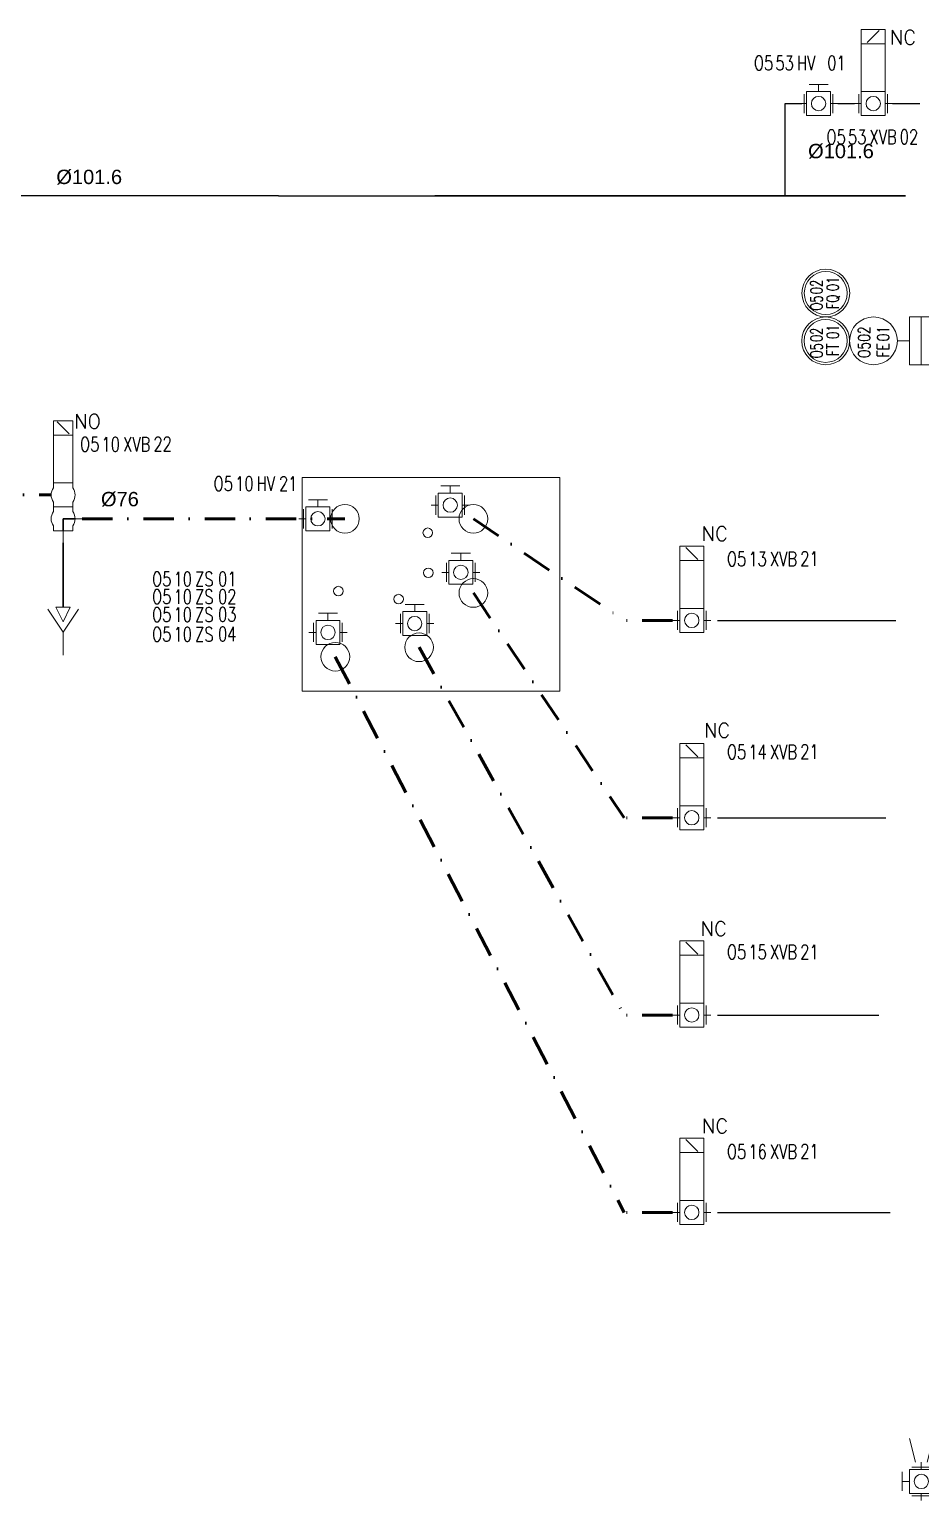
# Model space of a CAD drawing. Header units: inches. Extents: x 11759 to 13120, y 18809 to 19431.
# Drawn here: x 12583.2 to 12769.5, y 18861.7 to 19169.2 of the extents above; entities that cross this region are included whole.
import ezdxf
from ezdxf.enums import TextEntityAlignment as Align

# ---------------------------------------------------------------- set-up
doc = ezdxf.new("R2010")
doc.units = ezdxf.units.IN
doc.header["$MEASUREMENT"] = 0
doc.linetypes.add('DASHDOT2', pattern=[12.7, 6.35, -3.175, 0, -3.175])
for name, color, linetype, lineweight in [('15 Pipe Drain', 32, 'Continuous', 30), ('17 Pipe CIP', 4, 'DASHDOT2', 50), ('31 Equipment', 7, 'Continuous', 9), ('33 Instruments Labels', 7, 'Continuous', 9), ('43 TXT English', 7, 'Continuous', 9), ('44 TXT French', 7, 'Continuous', 9)]:
    doc.layers.add(name, color=color, linetype=linetype, lineweight=lineweight)
for name, color, linetype in [('DIAMETRE', 7, 'Continuous'), ('MATERIEL-DIVERS', 7, 'Continuous'), ('REPERES', 7, 'Continuous'), ('TEXTES', 7, 'Continuous'), ('TUYAUTERIE-EAU', 5, 'Continuous'), ('TUYAUTERIE-PROCESS', 30, 'Continuous'), ('VANNES', 7, 'Continuous')]:
    doc.layers.add(name, color=color, linetype=linetype)
doc.layers.get('33 Instruments Labels').off()
doc.layers.get('REPERES').off()
doc.styles.add('ROMANS', font='ROMANS.SHX')
doc.styles.get("Standard").update_dxf_attribs({"font": 'arial.ttf'})

# ---------------------------------------------------------------- blocks, each defined once
blk = doc.blocks.new('REPNORM1')
at = {"layer": 'TEXTES', "style": 'ROMANS', "width": 0.75}
for tag, p in [('ZONE', (-9.75, -1.25)), ('SOUSZONE', (-5.25, -1.25)), ('ELEMENT', (-0.75, -1.25)), ('NUM', (5.59, -1.22))]:
    blk.add_attdef(tag, p, '', height=3, dxfattribs=at)
blk = doc.blocks.new('APV-VLVM-BFLY-SVS-1')
at = {"layer": '31 Equipment', "ltscale": 38}
for p, q in [((-2, 4), (2, 4)), ((0, 2.5), (0, 4)), ((-2.5, 0), (-4, 0)), ((2.5, 2.5), (-2.5, 2.5)), ((-2.5, 2.5), (-2.5, -2.5)), ((2.5, -2.5), (2.5, 2.5)), ((2.5, 0), (4, 0)), ((-2.5, -2.5), (2.5, -2.5))]:
    blk.add_line(p, q, dxfattribs=at)
at = {"layer": '31 Equipment'}
for p, q in [((-3, 2), (-3, -2)), ((3, -2), (3, 2))]:
    blk.add_line(p, q, dxfattribs=at)
at = {"layer": '31 Equipment', "ltscale": 38}
blk.add_circle((0, 0), 1.5, dxfattribs=at)
blk = doc.blocks.new('APV-FCE-GEN-REDCON-1')
at = {"layer": '31 Equipment', "color": 7}
for p, q in [((-2.5, 2.5), (2.5, 1.25)), ((2.5, 1.25), (2.5, 1.25)), ((2.5, -1.25), (-2.5, -2.5))]:
    blk.add_line(p, q, dxfattribs=at)
blk = doc.blocks.new('APV-VLV-SSEAT-SW43-41')
at = {"layer": '31 Equipment', "ltscale": 38}
for p, q in [((1.25, 20.25), (-1.25, 17.75)), ((-2, 7.5), (-2, 6.5)), ((2, 7.5), (2, 6.5)), ((-2, 2.5), (-2, 3.5)), ((2, 2.5), (2, 3.5)), ((2.5, 5), (4, 5)), ((-2.5, 0), (-4, 0)), ((-2, 2.5), (2, 2.5)), ((-2, 2.5), (-2, 1.5)), ((2, 2.5), (2, 1.5)), ((-2, -1.5), (-2, -2.5)), ((-2, -2.5), (2, -2.5)), ((0, -2.5), (0, -5)), ((2, -1.5), (2, -2.5))]:
    blk.add_line(p, q, dxfattribs=at)
at = {"layer": '31 Equipment', "lineweight": 30}
for p, q in [((0, 0), (-2.5, 0)), ((0, -2.5), (0, 0))]:
    blk.add_line(p, q, dxfattribs=at)
at = {"layer": '31 Equipment', "ltscale": 38}
for points in [[(-2, 17.5), (2, 17.5), (2, 20.5), (-2, 20.5)], [(-2, 7.5), (2, 7.5), (2, 17.5), (-2, 17.5)]]:
    blk.add_lwpolyline(points, close=True, dxfattribs=at)
for centre, start, end in [((0, 5), 143.1301, 216.8699), ((0, 5), 323.1301, 36.8699), ((0, 0), 143.1301, 216.8699), ((0, 0), 323.1301, 36.8699)]:
    blk.add_arc(centre, 2.5, start, end, dxfattribs=at)
blk = doc.blocks.new('APV-SIGN-ARW-FLOW-1')
at = {"layer": '31 Equipment'}
for p, q in [((-1.5, -1.5), (-1.5, 1.5)), ((-1.5, 1.5), (1.5, 0)), ((1.5, 0), (-1.5, -1.5))]:
    blk.add_line(p, q, dxfattribs=at)
blk = doc.blocks.new('APV-FTG-GEN-DRAIN-1')
at = {"layer": '31 Equipment'}
for p, q in [((-3.2, 9.61), (0, 4.81)), ((0, 4.81), (3.2, 9.61)), ((0, 0), (0, 4.81))]:
    blk.add_line(p, q, dxfattribs=at)
at = {"layer": '43 TXT English', "style": 'ROMANS'}
blk.add_attdef('DRAIN', text='', height=3, dxfattribs=at).set_placement((0, -4), align=Align.MIDDLE)
at = {"layer": '44 TXT French', "style": 'ROMANS'}
blk.add_attdef('EGOUT', text='', height=3, dxfattribs=at).set_placement((0, -4), align=Align.MIDDLE)
blk = doc.blocks.new('APV-VLV-BFLY-SVS-3')
at = {"layer": '31 Equipment', "ltscale": 38}
for p, q in [((1.25, 15.25), (-1.25, 12.75)), ((-2.5, 0), (-4, 0)), ((2.5, 2.5), (-2.5, 2.5)), ((-2.5, 2.5), (-2.5, -2.5)), ((2.5, -2.5), (2.5, 2.5)), ((2.5, 0), (4, 0)), ((-2.5, -2.5), (2.5, -2.5))]:
    blk.add_line(p, q, dxfattribs=at)
at = {"layer": '31 Equipment'}
for p, q in [((-3, 2), (-3, -2)), ((3, -2), (3, 2))]:
    blk.add_line(p, q, dxfattribs=at)
at = {"layer": '31 Equipment', "ltscale": 38}
for points in [[(-2.5, 12.5), (2.5, 12.5), (2.5, 15.5), (-2.5, 15.5)], [(-2.5, 2.5), (2.5, 2.5), (2.5, 12.5), (-2.5, 12.5)]]:
    blk.add_lwpolyline(points, close=True, dxfattribs=at)
blk.add_circle((0, 0), 1.5, dxfattribs=at)
blk = doc.blocks.new('APV-INS-POS-GEN-1')
at = {"layer": '31 Equipment', "color": 5}
blk.add_circle((0, 0), 1, dxfattribs=at)
blk = doc.blocks.new('REPINS')
at = {"layer": 'TEXTES', "style": 'ROMANS', "width": 0.75}
for tag, p in [('ZONE', (-3.3, 1)), ('SOUSZONE', (0.1, 1)), ('NUM', (0.2, -3))]:
    blk.add_attdef(tag, p, '', height=2.5, dxfattribs=at)
blk.add_attdef('ELEMENT', text='', height=2.5, dxfattribs=at).set_placement((-0.2, -3), align=Align.RIGHT)
blk = doc.blocks.new('REPINS2')
at = {"layer": 'TEXTES', "style": 'ROMANS', "width": 0.7}
for tag, p in [('ZONE', (-3.35, 0.8)), ('SOUSZONE', (0.05, 0.8)), ('NUM', (0.7, -2.6))]:
    blk.add_attdef(tag, p, '', height=2.5, dxfattribs=at)
blk.add_attdef('ELEMENT', text='', height=2.5, dxfattribs=at).set_placement((-1.56, -2.59), align=Align.CENTER)
blk = doc.blocks.new('APV-INS-M-L-FE')
at = {"layer": '31 Equipment', "color": 7}
for p, q in [((0, -5), (0, -7.5)), ((-5, -7.5), (-5, -7.5)), ((-5, -7.5), (-5, -12.5)), ((5, -7.5), (-5, -7.5)), ((5, -12.5), (5, -7.5)), ((-5, -10), (5, -10)), ((-5, -12.5), (5, -12.5))]:
    blk.add_line(p, q, dxfattribs=at)
blk.add_circle((0, 0), 5, dxfattribs=at)
blk = doc.blocks.new('APV-INS-F-L-FT')
at = {"layer": '31 Equipment'}
for radius in [5, 4.5]:
    blk.add_circle((0, 0), radius, dxfattribs=at)
blk = doc.blocks.new('APV-INS-F-L-FQ')
at = {"layer": '31 Equipment'}
for radius in [5, 4.5]:
    blk.add_circle((0, 0), radius, dxfattribs=at)

msp = doc.modelspace()

# ---------------------------------------------------------------- linework, layer by layer
at = {"layer": '15 Pipe Drain'}
msp.add_line((12590.27, 19048.39), (12590.27, 19061.89), dxfattribs=at)
at = {"layer": '17 Pipe CIP'}
for p, q in [((12572.47, 19071.89), (12587.77, 19071.89)), ((12594.27, 19066.89), (12649.19, 19066.89)), ((12676.04, 19066.89), (12707.56, 19045.66)), ((12676.04, 19051.39), (12707.56, 19004.41)), ((12717.7, 19045.66), (12707.56, 19045.66)), ((12647.18, 19038.06), (12707.56, 18921.92)), ((12664.69, 19040.04), (12707.56, 18963.17)), ((12717.7, 19004.41), (12707.56, 19004.41)), ((12717.7, 18963.17), (12707.56, 18963.17)), ((12717.7, 18921.92), (12707.56, 18921.92))]:
    msp.add_line(p, q, dxfattribs=at)
at = {"layer": '31 Equipment'}
msp.add_lwpolyline([(12640.22, 19075.51), (12694.11, 19075.51), (12694.11, 19030.89), (12640.22, 19030.89)], close=True, dxfattribs=at)
for centre in [(12649.19, 19066.89), (12676.04, 19066.89), (12676.04, 19051.39), (12647.18, 19038.06), (12664.69, 19040.04)]:
    msp.add_circle(centre, 3, dxfattribs=at)
at = {"layer": 'TUYAUTERIE-EAU'}
for p, q in [((12741.22, 19153.68), (12744.72, 19153.68)), ((12741.22, 19134.39), (12741.22, 19153.68)), ((12752.22, 19153.68), (12755.72, 19153.68)), ((12763.65, 19153.68), (12769.4, 19153.68)), ((12635.3, 19134.39), (12571.88, 19134.39)), ((12635.3, 19134.39), (12766.4, 19134.39)), ((12766.4, 19134.39), (12668, 19134.39)), ((12727.06, 19045.66), (12758.99, 19045.66)), ((12727.06, 19045.66), (12764.34, 19045.66)), ((12727.06, 19004.41), (12759.75, 19004.41)), ((12727.06, 19004.41), (12762.3, 19004.41)), ((12727.06, 18963.17), (12760.84, 18963.17)), ((12727.06, 18921.92), (12762, 18921.92)), ((12727.06, 18921.92), (12763.19, 18921.92))]:
    msp.add_line(p, q, dxfattribs=at)

# ---------------------------------------------------------------- block references
at = {"layer": '31 Equipment', "xscale": -1}
for name, p in [('APV-VLV-SSEAT-SW43-41', (12590.27, 19066.89)), ('APV-VLV-BFLY-SVS-3', (12721.7, 19045.66)), ('APV-FTG-GEN-DRAIN-1', (12590.27, 19038.39)), ('APV-VLV-BFLY-SVS-3', (12721.7, 19004.41)), ('APV-VLV-BFLY-SVS-3', (12721.7, 18963.17)), ('APV-VLV-BFLY-SVS-3', (12721.7, 18921.92))]:
    msp.add_blockref(name, p, dxfattribs=at)
at = {"layer": '31 Equipment'}
for p in [(12643.54, 19066.89), (12671.21, 19069.75), (12673.42, 19055.7), (12645.64, 19043.15), (12663.78, 19045)]:
    msp.add_blockref('APV-VLVM-BFLY-SVS-1', p, dxfattribs=at)
at = {"layer": '31 Equipment', "xscale": -1, "rotation": 90.00000000000024}
msp.add_blockref('APV-SIGN-ARW-FLOW-1', (12590.27, 19046.89), dxfattribs=at)
at = {"layer": '33 Instruments Labels', "xscale": -1}
for p in [(12666.51, 19063.98), (12666.63, 19055.61), (12647.82, 19051.78), (12660.41, 19050.11)]:
    msp.add_blockref('APV-INS-POS-GEN-1', p, dxfattribs=at)
at = {"layer": 'MATERIEL-DIVERS', "rotation": 270}
msp.add_blockref('APV-FCE-GEN-REDCON-1', (12769.7, 18872.19), dxfattribs=at)
at = {"layer": 'REPERES'}
for p, values in [((12744.44, 19161.91), {'ZONE': 'O5', 'SOUSZONE': '53', 'ELEMENT': 'HV', 'NUM': '01'}), ((12759.61, 19146.45), {'ZONE': 'O5', 'SOUSZONE': '53', 'ELEMENT': 'XVB', 'NUM': '02'}), ((12603.55, 19082.23), {'ZONE': 'O5', 'SOUSZONE': '10', 'ELEMENT': 'XVB', 'NUM': '22'}), ((12738.79, 19058.27), {'ZONE': 'O5', 'SOUSZONE': '13', 'ELEMENT': 'XVB', 'NUM': '21'}), ((12738.79, 19017.93), {'ZONE': 'O5', 'SOUSZONE': '14', 'ELEMENT': 'XVB', 'NUM': '21'}), ((12738.79, 18976.1), {'ZONE': 'O5', 'SOUSZONE': '15', 'ELEMENT': 'XVB', 'NUM': '21'}), ((12738.79, 18934.39), {'ZONE': 'O5', 'SOUSZONE': '16', 'ELEMENT': 'XVB', 'NUM': '21'})]:
    msp.add_blockref('REPNORM1', p, dxfattribs=at).add_auto_attribs(values)
at = {"layer": 'REPERES', "rotation": 90}
for name, p, values in [('REPINS2', (12749.83, 19113.79), {'ZONE': 'O5', 'SOUSZONE': '02', 'NUM': '01', 'ELEMENT': 'FQ'}), ('REPINS2', (12749.83, 19103.8), {'ZONE': 'O5', 'SOUSZONE': '02', 'NUM': '01', 'ELEMENT': 'FT'}), ('REPINS', (12759.99, 19103.8), {'ZONE': 'O5', 'SOUSZONE': '02', 'ELEMENT': 'FE', 'NUM': '01'})]:
    msp.add_blockref(name, p, dxfattribs=at).add_auto_attribs(values)
at = {"layer": 'REPERES'}
ref = msp.add_blockref('REPNORM1', (12631.47, 19073.99), dxfattribs=at)
ref.add_attrib('ZONE', 'O5', (12621.72, 19072.74), dxfattribs={"layer": 'TEXTES', "height": 3, "style": 'ROMANS', "width": 0.75})
ref.add_attrib('SOUSZONE', '10', (12626.22, 19072.74), dxfattribs={"layer": 'TEXTES', "height": 3, "style": 'ROMANS', "width": 0.75})
ref.add_attrib('ELEMENT', 'HV', (12630.72, 19072.74), dxfattribs={"layer": 'TEXTES', "height": 3, "style": 'ROMANS', "width": 0.75})
ref.add_attrib('NUM', '21', (12635.4, 19072.76), dxfattribs={"layer": 'TEXTES', "height": 3, "style": 'ROMANS', "width": 0.75})
ref = msp.add_blockref('REPNORM1', (12618.61, 19054.03), dxfattribs=at)
ref.add_attrib('ZONE', 'O5', (12608.86, 19052.78), dxfattribs={"layer": 'TEXTES', "height": 3, "style": 'ROMANS', "width": 0.75})
ref.add_attrib('SOUSZONE', '10', (12613.36, 19052.78), dxfattribs={"layer": 'TEXTES', "height": 3, "style": 'ROMANS', "width": 0.75})
ref.add_attrib('ELEMENT', 'ZS', (12617.86, 19052.78), dxfattribs={"layer": 'TEXTES', "height": 3, "style": 'ROMANS', "width": 0.75})
ref.add_attrib('NUM', '01', (12622.66, 19052.81), dxfattribs={"layer": 'TEXTES', "height": 3, "style": 'ROMANS', "width": 0.75})
ref = msp.add_blockref('REPNORM1', (12618.61, 19050.34), dxfattribs=at)
ref.add_attrib('ZONE', 'O5', (12608.86, 19049.09), dxfattribs={"layer": 'TEXTES', "height": 3, "style": 'ROMANS', "width": 0.75})
ref.add_attrib('SOUSZONE', '10', (12613.36, 19049.09), dxfattribs={"layer": 'TEXTES', "height": 3, "style": 'ROMANS', "width": 0.75})
ref.add_attrib('ELEMENT', 'ZS', (12617.86, 19049.09), dxfattribs={"layer": 'TEXTES', "height": 3, "style": 'ROMANS', "width": 0.75})
ref.add_attrib('NUM', '02', (12622.66, 19049.12), dxfattribs={"layer": 'TEXTES', "height": 3, "style": 'ROMANS', "width": 0.75})
ref = msp.add_blockref('REPNORM1', (12618.61, 19046.63), dxfattribs=at)
ref.add_attrib('ZONE', 'O5', (12608.86, 19045.38), dxfattribs={"layer": 'TEXTES', "height": 3, "style": 'ROMANS', "width": 0.75})
ref.add_attrib('SOUSZONE', '10', (12613.36, 19045.38), dxfattribs={"layer": 'TEXTES', "height": 3, "style": 'ROMANS', "width": 0.75})
ref.add_attrib('ELEMENT', 'ZS', (12617.86, 19045.38), dxfattribs={"layer": 'TEXTES', "height": 3, "style": 'ROMANS', "width": 0.75})
ref.add_attrib('NUM', '03', (12622.66, 19045.4), dxfattribs={"layer": 'TEXTES', "height": 3, "style": 'ROMANS', "width": 0.75})
ref = msp.add_blockref('REPNORM1', (12618.61, 19042.52), dxfattribs=at)
ref.add_attrib('ZONE', 'O5', (12608.86, 19041.27), dxfattribs={"layer": 'TEXTES', "height": 3, "style": 'ROMANS', "width": 0.75})
ref.add_attrib('SOUSZONE', '10', (12613.36, 19041.27), dxfattribs={"layer": 'TEXTES', "height": 3, "style": 'ROMANS', "width": 0.75})
ref.add_attrib('ELEMENT', 'ZS', (12617.86, 19041.27), dxfattribs={"layer": 'TEXTES', "height": 3, "style": 'ROMANS', "width": 0.75})
ref.add_attrib('NUM', '04', (12622.66, 19041.3), dxfattribs={"layer": 'TEXTES', "height": 3, "style": 'ROMANS', "width": 0.75})
at = {"layer": 'TUYAUTERIE-PROCESS', "rotation": 90}
for name, p in [('APV-INS-F-L-FQ', (12749.73, 19114.08)), ('APV-INS-F-L-FT', (12749.7, 19104.08)), ('APV-INS-M-L-FE', (12759.7, 19104.08))]:
    msp.add_blockref(name, p, dxfattribs=at)
at = {"layer": 'VANNES'}
msp.add_blockref('APV-VLV-BFLY-SVS-3', (12759.65, 19153.68), dxfattribs=at)
for p, rotation in [((12748.22, 19153.68), 0.0001520394955827), ((12769.7, 18865.69), 90.0001520394956)]:
    msp.add_blockref('APV-VLVM-BFLY-SVS-1', p, dxfattribs=dict(at, rotation=rotation))

# ---------------------------------------------------------------- texts
at = {"layer": 'DIAMETRE'}
for s, p in [('%%C101.6', (12746.03, 19142.26)), ('%%C101.6', (12588.85, 19136.86)), ('%%C76', (12598.18, 19069.51))]:
    msp.add_text(s, height=3, dxfattribs=at).set_placement(p)
at = {"layer": 'TEXTES', "style": 'ROMANS'}
for s, p in [('NC', (12763.09, 19166.02)), ('NO', (12592.54, 19085.76)), ('NC', (12723.74, 19062.28)), ('NC', (12724.24, 19021.18)), ('NC', (12723.52, 18979.71)), ('NC', (12723.8, 18938.47))]:
    msp.add_text(s, height=3, dxfattribs=at).set_placement(p)

doc.saveas('drawing.dxf')
